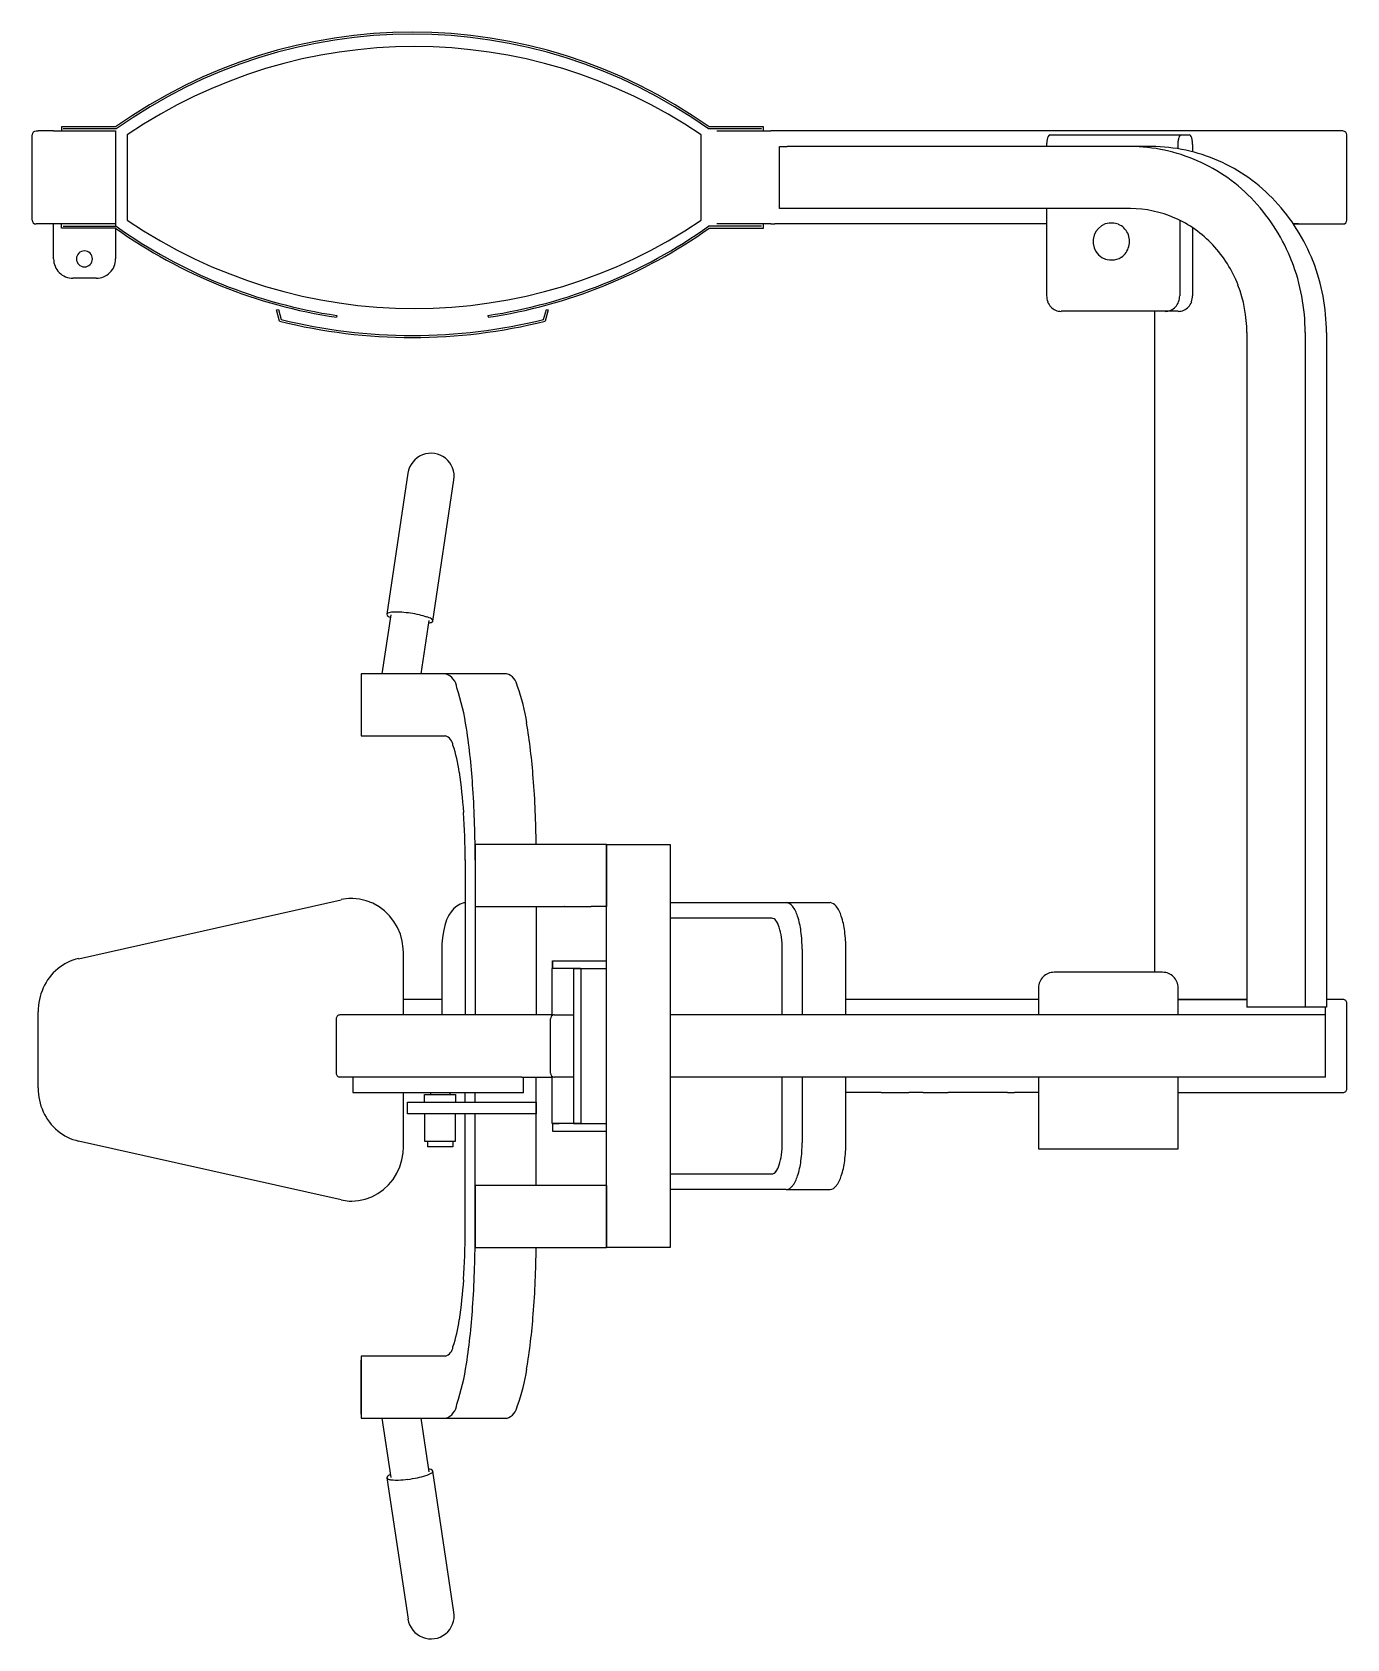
# Model space of a CAD drawing. Header units: millimetres. Extents: x 1381.44 to 1382.29, y 2696.01 to 2697.04.
import ezdxf

# ---------------------------------------------------------------- set-up
doc = ezdxf.new("R2010")
doc.units = ezdxf.units.MM
doc.header["$LTSCALE"] = 10
doc.layers.add('Equipam_fitness', color=1, linetype='Continuous')

msp = doc.modelspace()

# ---------------------------------------------------------------- linework, layer by layer
at = {"layer": 'Equipam_fitness'}
for p, q in [((1381.4403, 2696.9778), (1381.4416, 2696.9778)), ((1381.4516, 2696.9778), (1381.4416, 2696.9778)), ((1381.4516, 2696.9778), (1381.4916, 2696.9778)), ((1381.4566, 2696.9804), (1381.4566, 2696.9778)), ((1381.4916, 2696.9804), (1381.4566, 2696.9804)), ((1381.492, 2696.9791), (1381.4578, 2696.9791)), ((1381.4578, 2696.9791), (1381.4578, 2696.979)), ((1381.4916, 2696.9778), (1381.4916, 2696.9178)), ((1381.908, 2696.9791), (1381.8738, 2696.9791)), ((1381.9093, 2696.9804), (1381.8743, 2696.9804)), ((1381.8791, 2696.9778), (1381.9141, 2696.9778)), ((1381.908, 2696.979), (1381.908, 2696.9791)), ((1381.9093, 2696.9778), (1381.9093, 2696.9804)), ((1381.9166, 2696.9778), (1381.9141, 2696.9778)), ((1382.2829, 2696.9778), (1381.9166, 2696.9778)), ((1381.4378, 2696.9203), (1381.4378, 2696.9752)), ((1381.4991, 2696.9752), (1381.4991, 2696.9203)), ((1381.8691, 2696.9203), (1381.8691, 2696.9752)), ((1381.9195, 2696.9578), (1381.9195, 2696.9678)), ((1381.9195, 2696.9678), (1381.9245, 2696.9678)), ((1382.1594, 2696.9678), (1381.9245, 2696.9678)), ((1382.0918, 2696.969), (1382.0918, 2696.9678)), ((1382.0939, 2696.9752), (1382.1838, 2696.9752)), ((1382.1764, 2696.969), (1382.1764, 2696.9664)), ((1382.186, 2696.9644), (1382.186, 2696.969)), ((1382.2854, 2696.9203), (1382.2854, 2696.9752)), ((1381.9195, 2696.9378), (1381.9195, 2696.9578)), ((1381.9195, 2696.9278), (1381.9195, 2696.9378)), ((1382.1458, 2696.9278), (1381.9195, 2696.9278)), ((1382.0918, 2696.9278), (1382.0918, 2696.8715)), ((1381.4416, 2696.9178), (1381.4403, 2696.9178)), ((1381.4516, 2696.9178), (1381.4416, 2696.9178)), ((1381.4516, 2696.8953), (1381.4516, 2696.9178)), ((1381.4916, 2696.9178), (1381.4516, 2696.9178)), ((1381.4566, 2696.9152), (1381.4566, 2696.9178)), ((1381.4578, 2696.9164), (1381.4578, 2696.9165)), ((1381.4578, 2696.9164), (1381.492, 2696.9164)), ((1381.4916, 2696.9178), (1381.4916, 2696.9164)), ((1381.908, 2696.9164), (1381.8739, 2696.9164)), ((1381.9141, 2696.9178), (1381.8791, 2696.9178)), ((1381.908, 2696.9164), (1381.908, 2696.9165)), ((1381.9093, 2696.9152), (1381.9093, 2696.9178)), ((1381.9141, 2696.9178), (1381.9166, 2696.9178)), ((1382.0918, 2696.9178), (1381.9166, 2696.9178)), ((1382.1272, 2696.9166), (1382.1252, 2696.915)), ((1382.1296, 2696.9178), (1382.1272, 2696.9166)), ((1382.1321, 2696.9183), (1382.1296, 2696.9178)), ((1382.1323, 2696.9184), (1382.1321, 2696.9183)), ((1382.133, 2696.9184), (1382.1323, 2696.9184)), ((1382.1341, 2696.9184), (1382.1333, 2696.9184)), ((1382.1776, 2696.9202), (1382.1776, 2696.8715)), ((1382.2541, 2696.9178), (1382.251, 2696.9178)), ((1382.251, 2696.9178), (1382.2541, 2696.9178)), ((1382.2541, 2696.9178), (1382.2829, 2696.9178)), ((1381.4916, 2696.9152), (1381.4566, 2696.9152)), ((1381.4916, 2696.9152), (1381.4916, 2696.8953)), ((1381.8743, 2696.9152), (1381.9093, 2696.9152)), ((1382.1224, 2696.9105), (1382.1218, 2696.9079)), ((1382.1218, 2696.9079), (1382.1218, 2696.9052)), ((1382.1218, 2696.9052), (1382.1224, 2696.9025)), ((1382.1236, 2696.9129), (1382.1224, 2696.9105)), ((1382.1252, 2696.915), (1382.1236, 2696.9129)), ((1382.186, 2696.8715), (1382.186, 2696.9153)), ((1382.1224, 2696.9025), (1382.1236, 2696.9001)), ((1382.1236, 2696.9001), (1382.1253, 2696.8979)), ((1382.1253, 2696.8979), (1382.1274, 2696.8963)), ((1382.1274, 2696.8963), (1382.1298, 2696.8952)), ((1382.1298, 2696.8952), (1382.1309, 2696.8949)), ((1382.1309, 2696.8949), (1382.1324, 2696.8946)), ((1382.1324, 2696.8946), (1382.1337, 2696.8946)), ((1382.1333, 2696.8946), (1382.1341, 2696.8946)), ((1381.4791, 2696.8828), (1381.4641, 2696.8828)), ((1381.5953, 2696.8624), (1381.5966, 2696.8627)), ((1381.5973, 2696.8552), (1381.5953, 2696.8624)), ((1381.5966, 2696.8627), (1381.5983, 2696.8562)), ((1381.6343, 2696.8589), (1381.6341, 2696.8577)), ((1381.7316, 2696.8589), (1381.7318, 2696.8577)), ((1381.7675, 2696.8562), (1381.7693, 2696.8627)), ((1381.7705, 2696.8624), (1381.7685, 2696.8552)), ((1381.7693, 2696.8627), (1381.7705, 2696.8624)), ((1382.167, 2696.8615), (1382.1012, 2696.8615)), ((1382.1616, 2696.4353), (1382.1616, 2696.8615)), ((1382.1682, 2696.8615), (1382.167, 2696.8615)), ((1382.1753, 2696.8615), (1382.1682, 2696.8615)), ((1382.1766, 2696.8615), (1382.1753, 2696.8615)), ((1382.2209, 2696.8478), (1382.2209, 2696.4128)), ((1382.2585, 2696.8478), (1382.2585, 2696.4128)), ((1382.2722, 2696.8478), (1382.2722, 2696.4128)), ((1381.68, 2696.7572), (1381.6665, 2696.6662)), ((1381.6962, 2696.6618), (1381.7097, 2696.7528)), ((1381.669, 2696.6659), (1381.6633, 2696.6278)), ((1381.6886, 2696.6278), (1381.6937, 2696.6622)), ((1381.6498, 2696.6278), (1381.6498, 2696.5878)), ((1381.7436, 2696.6278), (1381.6498, 2696.6278)), ((1381.6498, 2696.6253), (1381.6498, 2696.5903)), ((1381.6498, 2696.5878), (1381.7041, 2696.5878)), ((1381.7233, 2696.5178), (1381.7233, 2696.4778)), ((1381.8081, 2696.5178), (1381.7233, 2696.5178)), ((1381.8081, 2696.5178), (1381.8492, 2696.5178)), ((1381.8081, 2696.4778), (1381.8081, 2696.5178)), ((1381.8081, 2696.5178), (1381.8081, 2696.4778)), ((1381.8492, 2696.5178), (1381.8492, 2696.2578)), ((1381.7169, 2696.5078), (1381.7169, 2696.4078)), ((1381.7233, 2696.5078), (1381.7233, 2696.4778)), ((1381.4677, 2696.4441), (1381.6369, 2696.4821)), ((1381.6445, 2696.4829), (1381.6441, 2696.4829)), ((1381.6489, 2696.4825), (1381.6445, 2696.4829)), ((1381.6532, 2696.4814), (1381.6489, 2696.4825)), ((1381.6574, 2696.4798), (1381.6532, 2696.4814)), ((1381.6614, 2696.4776), (1381.6574, 2696.4798)), ((1381.665, 2696.4749), (1381.6614, 2696.4776)), ((1381.6682, 2696.4717), (1381.665, 2696.4749)), ((1381.671, 2696.468), (1381.6682, 2696.4717)), ((1381.7064, 2696.4721), (1381.705, 2696.4691)), ((1381.7079, 2696.4744), (1381.7064, 2696.4721)), ((1381.7096, 2696.4764), (1381.7079, 2696.4744)), ((1381.7115, 2696.4779), (1381.7096, 2696.4764)), ((1381.7137, 2696.4792), (1381.7115, 2696.4779)), ((1381.7161, 2696.48), (1381.7137, 2696.4792)), ((1381.7169, 2696.4801), (1381.7161, 2696.48)), ((1381.7233, 2696.4778), (1381.781, 2696.4778)), ((1381.7233, 2696.4778), (1381.7233, 2696.4078)), ((1381.7628, 2696.4778), (1381.7628, 2696.4078)), ((1381.7813, 2696.4778), (1381.781, 2696.4778)), ((1381.7813, 2696.4778), (1381.7982, 2696.4778)), ((1381.8081, 2696.4778), (1381.7982, 2696.4778)), ((1381.8081, 2696.2578), (1381.8081, 2696.4778)), ((1381.8492, 2696.4803), (1381.9521, 2696.4803)), ((1381.9146, 2696.4703), (1381.8492, 2696.4703)), ((1381.6734, 2696.4641), (1381.671, 2696.468)), ((1381.6752, 2696.4598), (1381.6734, 2696.4641)), ((1381.6764, 2696.4553), (1381.6752, 2696.4598)), ((1381.7029, 2696.4616), (1381.7023, 2696.4576)), ((1381.7038, 2696.4654), (1381.7029, 2696.4616)), ((1381.705, 2696.4691), (1381.7038, 2696.4654)), ((1381.677, 2696.4507), (1381.6764, 2696.4553)), ((1381.6771, 2696.4479), (1381.677, 2696.4507)), ((1381.702, 2696.4536), (1381.7019, 2696.4503)), ((1381.7019, 2696.4503), (1381.7019, 2696.4078)), ((1381.7023, 2696.4576), (1381.702, 2696.4536)), ((1381.9214, 2696.4078), (1381.9214, 2696.4503)), ((1381.9342, 2696.4503), (1381.9342, 2696.4078)), ((1381.9624, 2696.4078), (1381.9624, 2696.4503)), ((1381.6771, 2696.4078), (1381.6771, 2696.4479)), ((1381.7733, 2696.4428), (1381.8081, 2696.4428)), ((1381.7733, 2696.4378), (1381.7733, 2696.4428)), ((1381.7733, 2696.4428), (1381.7733, 2696.4378)), ((1381.7733, 2696.4378), (1381.773, 2696.4378)), ((1381.773, 2696.4073), (1381.773, 2696.4378)), ((1381.7912, 2696.4378), (1381.7733, 2696.4378)), ((1381.7776, 2696.4378), (1381.7733, 2696.4378)), ((1381.7868, 2696.4378), (1381.7912, 2696.4378)), ((1381.7868, 2696.4378), (1381.7868, 2696.3378)), ((1381.7912, 2696.4378), (1381.7915, 2696.4378)), ((1381.7915, 2696.4378), (1381.7939, 2696.4378)), ((1381.7915, 2696.4378), (1381.7915, 2696.3378)), ((1381.7939, 2696.4378), (1381.8081, 2696.4378)), ((1381.7939, 2696.4378), (1381.8081, 2696.4378)), ((1382.1666, 2696.4353), (1382.0966, 2696.4353)), ((1382.0866, 2696.4253), (1382.0866, 2696.4078)), ((1382.1766, 2696.4078), (1382.1766, 2696.4253)), ((1381.4416, 2696.3608), (1381.4416, 2696.4099)), ((1381.7019, 2696.4178), (1381.6771, 2696.4178)), ((1382.0866, 2696.4178), (1381.9624, 2696.4178)), ((1382.2209, 2696.4178), (1382.1766, 2696.4178)), ((1382.1766, 2696.4178), (1382.2209, 2696.4178)), ((1382.2216, 2696.4128), (1382.2209, 2696.4128)), ((1382.2716, 2696.4128), (1382.2216, 2696.4128)), ((1382.2716, 2696.4078), (1382.2716, 2696.4128)), ((1382.2722, 2696.4128), (1382.2716, 2696.4128)), ((1382.2829, 2696.4178), (1382.2722, 2696.4178)), ((1382.2854, 2696.3603), (1382.2854, 2696.4153)), ((1381.6337, 2696.4053), (1381.6337, 2696.3703)), ((1381.773, 2696.4078), (1381.6362, 2696.4078)), ((1381.7719, 2696.3703), (1381.7719, 2696.4053)), ((1381.7744, 2696.4078), (1381.774, 2696.4078)), ((1381.774, 2696.4078), (1381.774, 2696.4077)), ((1381.7744, 2696.4078), (1381.7868, 2696.4078)), ((1382.2144, 2696.4078), (1381.8492, 2696.4078)), ((1382.2716, 2696.4078), (1382.2144, 2696.4078)), ((1382.2716, 2696.3678), (1382.2716, 2696.4078)), ((1381.6375, 2696.3678), (1381.6362, 2696.3678)), ((1381.6644, 2696.3678), (1381.6375, 2696.3678)), ((1381.6446, 2696.3678), (1381.6446, 2696.3578)), ((1381.7344, 2696.3678), (1381.6644, 2696.3678)), ((1381.7344, 2696.3678), (1381.6644, 2696.3678)), ((1381.7535, 2696.3678), (1381.7344, 2696.3678)), ((1381.7535, 2696.3678), (1381.773, 2696.3678)), ((1381.7545, 2696.3578), (1381.7545, 2696.3678)), ((1381.7628, 2696.3515), (1381.7628, 2696.3678)), ((1381.773, 2696.3378), (1381.773, 2696.3682)), ((1381.7868, 2696.3678), (1381.7744, 2696.3678)), ((1382.2144, 2696.3678), (1381.8492, 2696.3678)), ((1381.9214, 2696.3253), (1381.9214, 2696.3678)), ((1381.9342, 2696.3678), (1381.9342, 2696.3253)), ((1381.9624, 2696.3253), (1381.9624, 2696.3678)), ((1382.0866, 2696.3678), (1382.0866, 2696.3215)), ((1382.1766, 2696.3215), (1382.1766, 2696.3678)), ((1382.2716, 2696.3678), (1382.2144, 2696.3678)), ((1381.6446, 2696.3578), (1381.7545, 2696.3578)), ((1381.6706, 2696.3576), (1381.6706, 2696.3578)), ((1381.6771, 2696.3228), (1381.6771, 2696.3578)), ((1381.6908, 2696.3565), (1381.7108, 2696.3565)), ((1381.6908, 2696.3515), (1381.6908, 2696.3565)), ((1381.6945, 2696.3578), (1381.6945, 2696.3565)), ((1381.7072, 2696.3565), (1381.7072, 2696.3578)), ((1381.7108, 2696.3565), (1381.7108, 2696.3515)), ((1381.7169, 2696.3515), (1381.7169, 2696.3578)), ((1381.7233, 2696.3515), (1381.7233, 2696.3578)), ((1381.7547, 2696.3578), (1381.7545, 2696.3578)), ((1381.9851, 2696.3578), (1381.9624, 2696.3578)), ((1381.9851, 2696.3578), (1381.9854, 2696.3578)), ((1381.9854, 2696.3578), (1381.986, 2696.3578)), ((1381.986, 2696.3578), (1382.0022, 2696.3578)), ((1382.0022, 2696.3578), (1382.0029, 2696.3578)), ((1382.0122, 2696.3578), (1382.0029, 2696.3578)), ((1382.0122, 2696.3578), (1382.0284, 2696.3578)), ((1382.0665, 2696.3578), (1382.0284, 2696.3578)), ((1382.0665, 2696.3578), (1382.0685, 2696.3578)), ((1382.0685, 2696.3578), (1382.071, 2696.3578)), ((1382.0866, 2696.3578), (1382.071, 2696.3578)), ((1382.1766, 2696.3578), (1382.2829, 2696.3578)), ((1381.6797, 2696.3515), (1381.7628, 2696.3515)), ((1381.6797, 2696.344), (1381.6797, 2696.3515)), ((1381.7628, 2696.344), (1381.7628, 2696.3515)), ((1381.7628, 2696.3515), (1381.7628, 2696.344)), ((1381.7628, 2696.344), (1381.6797, 2696.344)), ((1381.6908, 2696.344), (1381.6908, 2696.3265)), ((1381.7108, 2696.3265), (1381.7108, 2696.344)), ((1381.7169, 2696.2678), (1381.7169, 2696.344)), ((1381.7233, 2696.2978), (1381.7233, 2696.344)), ((1381.7628, 2696.2978), (1381.7628, 2696.344)), ((1381.773, 2696.3378), (1381.7776, 2696.3378)), ((1381.7733, 2696.3378), (1381.7733, 2696.3328)), ((1381.7776, 2696.3378), (1381.7733, 2696.3378)), ((1381.7733, 2696.3378), (1381.7733, 2696.3328)), ((1381.7868, 2696.3378), (1381.7776, 2696.3378)), ((1381.7868, 2696.3378), (1381.7912, 2696.3378)), ((1381.7912, 2696.3378), (1381.7868, 2696.3378)), ((1381.7912, 2696.3378), (1381.7915, 2696.3378)), ((1381.7915, 2696.3378), (1381.7939, 2696.3378)), ((1381.7939, 2696.3378), (1381.8081, 2696.3378)), ((1381.7939, 2696.3378), (1381.8081, 2696.3378)), ((1381.6369, 2696.2885), (1381.4677, 2696.3265)), ((1381.6908, 2696.3265), (1381.7108, 2696.3265)), ((1381.6928, 2696.3228), (1381.6928, 2696.3265)), ((1381.7089, 2696.3265), (1381.7089, 2696.3228)), ((1381.7733, 2696.3328), (1381.8081, 2696.3328)), ((1381.6761, 2696.3143), (1381.6769, 2696.3188)), ((1381.6769, 2696.3188), (1381.6771, 2696.3228)), ((1381.7089, 2696.3228), (1381.6928, 2696.3228)), ((1382.0866, 2696.3215), (1382.1766, 2696.3215)), ((1381.6705, 2696.3018), (1381.6729, 2696.3057)), ((1381.6729, 2696.3057), (1381.6748, 2696.3099)), ((1381.6748, 2696.3099), (1381.6761, 2696.3143)), ((1381.8492, 2696.3053), (1381.9146, 2696.3053)), ((1381.6607, 2696.2926), (1381.6643, 2696.2952)), ((1381.6643, 2696.2952), (1381.6676, 2696.2983)), ((1381.6676, 2696.2983), (1381.6705, 2696.3018)), ((1381.7813, 2696.2978), (1381.7233, 2696.2978)), ((1381.7233, 2696.2978), (1381.7233, 2696.2578)), ((1381.7233, 2696.2678), (1381.7233, 2696.2978)), ((1381.7982, 2696.2978), (1381.7813, 2696.2978)), ((1381.8081, 2696.2978), (1381.7982, 2696.2978)), ((1381.8081, 2696.2978), (1381.8081, 2696.2578)), ((1381.924, 2696.2953), (1381.8492, 2696.2953)), ((1381.924, 2696.2953), (1381.9521, 2696.2953)), ((1381.6422, 2696.2878), (1381.6438, 2696.2878)), ((1381.6438, 2696.2878), (1381.6482, 2696.2881)), ((1381.6482, 2696.2881), (1381.6525, 2696.289)), ((1381.6525, 2696.289), (1381.6567, 2696.2905)), ((1381.6567, 2696.2905), (1381.6607, 2696.2926)), ((1381.7233, 2696.2578), (1381.8081, 2696.2578)), ((1381.8492, 2696.2578), (1381.8081, 2696.2578)), ((1381.6498, 2696.1878), (1381.6498, 2696.1478)), ((1381.7041, 2696.1878), (1381.6498, 2696.1878)), ((1381.6498, 2696.1503), (1381.6498, 2696.1853)), ((1381.6498, 2696.1478), (1381.7436, 2696.1478)), ((1381.6633, 2696.1478), (1381.669, 2696.1096)), ((1381.6937, 2696.1133), (1381.6886, 2696.1478)), ((1381.6665, 2696.1093), (1381.6801, 2696.0183)), ((1381.7097, 2696.0227), (1381.6962, 2696.1137))]:
    msp.add_line(p, q, dxfattribs=at)
for centre, radius, start, end in [((1381.6829, 2696.7115), 0.33, 54.562, 125.438), ((1381.6829, 2696.7115), 0.3287, 54.4917, 125.5083), ((1381.6841, 2696.7034), 0.3288, 55.7602, 124.2398), ((1381.4403, 2696.9752), 0.0025, 90.0026, 179.9974), ((1382.2829, 2696.9752), 0.0025, 0.052, 89.9541), ((1382.1088, 2696.969), 0.017, 172.0763, 180.1397), ((1382.1029, 2696.97), 0.011, 161.7181, 172.5364), ((1382.0965, 2696.9722), 0.00424, 142.561, 163.226), ((1382.094, 2696.9741), 0.00111, 94.9553, 145.4081), ((1382.1457, 2696.8607), 0.107, 66.1542, 89.9419), ((1382.1593, 2696.8607), 0.107, 66.1542, 89.9419), ((1382.1934, 2696.969), 0.017, 172.0763, 180.1397), ((1382.1875, 2696.97), 0.011, 161.7181, 172.5364), ((1382.181, 2696.9722), 0.00424, 142.561, 163.226), ((1382.1786, 2696.9741), 0.00111, 94.9553, 145.4081), ((1382.1838, 2696.9741), 0.00111, 34.5919, 85.0447), ((1382.1813, 2696.9722), 0.00424, 16.774, 37.439), ((1382.1749, 2696.97), 0.011, 7.4636, 18.2819), ((1382.1689, 2696.969), 0.017, 359.8603, 7.9237), ((1382.1433, 2696.8557), 0.1126, 43.0883, 66.0813), ((1382.1569, 2696.8557), 0.1126, 43.0883, 66.0813), ((1382.1457, 2696.8564), 0.0713, 66.1542, 89.9419), ((1382.1374, 2696.8501), 0.1207, 21.1483, 43.0998), ((1382.151, 2696.8501), 0.1207, 21.1483, 43.0998), ((1381.4403, 2696.9203), 0.0025, 180.0026, 269.9974), ((1381.6829, 2697.184), 0.3288, 234.4926, 261.4885), ((1381.6841, 2697.1921), 0.3288, 235.7602, 304.2398), ((1381.6829, 2697.184), 0.3288, 278.5115, 305.5074), ((1382.1333, 2696.9078), 0.0106, 90.0053, 91.4097), ((1382.1341, 2696.9078), 0.0106, 67.5936, 89.9517), ((1382.1339, 2696.9073), 0.0111, 45.8452, 67.5291), ((1382.1441, 2696.853), 0.0751, 43.0883, 66.0813), ((1382.2829, 2696.9203), 0.0025, 270.0459, 359.948), ((1381.6829, 2697.184), 0.33, 234.5624, 261.4883), ((1381.6829, 2697.184), 0.33, 278.5117, 305.4376), ((1382.1333, 2696.9068), 0.0119, 25.0923, 45.8466), ((1382.1328, 2696.9065), 0.0125, 5.0862, 25.1463), ((1382.1326, 2696.9065), 0.0126, 345.2606, 5.1625), ((1381.4641, 2696.8953), 0.0125, 179.9994, 270.001), ((1381.4715, 2696.8953), 0.00515, 0, 180), ((1381.4715, 2696.8953), 0.00515, 180, 0), ((1381.4791, 2696.8953), 0.0125, 269.999, 0.0006), ((1382.134, 2696.9053), 0.0107, 270.1588, 303.8601), ((1382.1336, 2696.906), 0.0115, 303.8207, 325.0214), ((1382.133, 2696.9064), 0.0122, 324.9893, 345.3299), ((1382.1402, 2696.8493), 0.0805, 21.1483, 43.0998), ((1382.1333, 2696.9051), 0.0105, 270.0035, 272.1887), ((1382.1319, 2696.8479), 0.1266, 359.9537, 21.2213), ((1382.1456, 2696.8479), 0.1266, 359.9537, 21.2213), ((1382.1365, 2696.8478), 0.0844, 359.9537, 21.2213), ((1382.1023, 2696.8715), 0.0105, 179.9537, 201.2213), ((1382.1019, 2696.8713), 0.0101, 201.1483, 223.0998), ((1382.1014, 2696.8708), 0.00938, 223.0883, 246.0813), ((1382.168, 2696.8708), 0.00938, 293.9187, 316.9117), ((1382.1675, 2696.8713), 0.0101, 316.9002, 338.8517), ((1382.1671, 2696.8715), 0.0105, 338.7787, 0.0463), ((1382.1764, 2696.8708), 0.00938, 293.9187, 316.9117), ((1382.1759, 2696.8713), 0.0101, 316.9002, 338.8517), ((1382.1754, 2696.8715), 0.0105, 338.7787, 0.0463), ((1381.6829, 2697.196), 0.3514, 255.897, 284.103), ((1381.6829, 2697.196), 0.3501, 256.0179, 283.9821), ((1382.1012, 2696.8704), 0.00892, 246.1542, 269.9419), ((1382.1682, 2696.8704), 0.00892, 270.0581, 293.8458), ((1382.1766, 2696.8704), 0.00892, 270.0581, 293.8458), ((1381.6949, 2696.755), 0.015, 351.529, 171.5304), ((1381.6679, 2696.6657), 0.00149, 93.3725, 158.2709), ((1381.6713, 2696.6538), 0.0138, 90.665, 104.7851), ((1381.6728, 2696.6236), 0.044, 85.7257, 92.1119), ((1381.6711, 2696.596), 0.0716, 81.4439, 86.0393), ((1381.6713, 2696.596), 0.0716, 77.0231, 81.6184), ((1381.6689, 2696.6667), 0.00248, 191.9185, 265.6148), ((1381.6778, 2696.6228), 0.044, 70.9504, 77.3366), ((1381.688, 2696.6514), 0.0138, 58.2772, 72.3973), ((1381.6931, 2696.6663), 0.00575, 274.131, 297.1518), ((1381.6947, 2696.6617), 0.00149, 4.7914, 69.6898), ((1381.6953, 2696.662), 0.000915, 295.1471, 345.8237), ((1381.7012, 2696.6178), 0.0104, 4.3584, 73.2445), ((1381.741, 2696.6185), 0.00966, 6.525, 74.2258), ((1381.5911, 2696.5761), 0.1277, 7.4484, 19.4744), ((1381.6459, 2696.5802), 0.1119, 8.1618, 20.5978), ((1381.3808, 2696.5332), 0.381, 4.1145, 9.5008), ((1381.7022, 2696.5811), 0.00691, 4.3584, 73.2445), ((1381.299, 2696.5282), 0.4237, 3.4516, 8.7483), ((1381.6288, 2696.5533), 0.0851, 7.4484, 19.4744), ((1381.434, 2696.5214), 0.2825, 3.4516, 8.7483), ((1381.0287, 2696.5086), 0.6947, 359.9271, 3.7173), ((1381.1018, 2696.51), 0.661, 0.6726, 4.3836), ((1381.2538, 2696.5083), 0.4631, 359.9271, 3.7173), ((1381.6437, 2696.4519), 0.031, 90.0093, 102.6698), ((1381.6437, 2696.4523), 0.0306, 89.1419, 90.0086), ((1381.9143, 2696.4667), 0.00355, 34.5919, 85.0447), ((1381.9235, 2696.4749), 0.00533, 34.5919, 85.0447), ((1381.9117, 2696.4656), 0.0204, 16.774, 37.439), ((1381.8809, 2696.4549), 0.053, 7.4636, 18.2819), ((1381.9517, 2696.4749), 0.00533, 34.5919, 85.0447), ((1381.9399, 2696.4656), 0.0204, 16.774, 37.439), ((1381.9091, 2696.4549), 0.053, 7.4636, 18.2819), ((1381.9064, 2696.4605), 0.0136, 16.774, 37.439), ((1381.8859, 2696.4533), 0.0353, 7.4636, 18.2819), ((1381.8524, 2696.4504), 0.0818, 359.8603, 7.9237), ((1381.8806, 2696.4504), 0.0818, 359.8603, 7.9237), ((1381.8668, 2696.4504), 0.0546, 359.8603, 7.9237), ((1381.4748, 2696.4129), 0.0321, 102.8104, 129.8361), ((1381.4765, 2696.4109), 0.0347, 129.8594, 155.5237), ((1382.0966, 2696.4253), 0.01, 89.9982, 180.0029), ((1382.1666, 2696.4253), 0.01, 359.9971, 90.0018), ((1381.4784, 2696.4099), 0.0368, 155.4229, 180.0712), ((1382.2829, 2696.4153), 0.0025, 359.9858, 90.0145), ((1381.6362, 2696.4053), 0.0025, 157.5004, 179.9999), ((1381.6362, 2696.4053), 0.0025, 135.0007, 157.5004), ((1381.6362, 2696.4053), 0.0025, 112.5006, 135.0007), ((1381.6362, 2696.4053), 0.0025, 90.0002, 112.5005), ((1381.7744, 2696.4053), 0.0025, 90.0045, 179.9953), ((1381.6362, 2696.3703), 0.0025, 180.0001, 202.4996), ((1381.6362, 2696.3703), 0.0025, 202.4996, 224.9993), ((1381.6362, 2696.3703), 0.0025, 224.9993, 247.4994), ((1381.6362, 2696.3703), 0.0025, 247.4995, 269.9998), ((1381.7744, 2696.3703), 0.0025, 180.0047, 269.9955), ((1381.4784, 2696.3607), 0.0368, 179.9288, 204.5771), ((1382.2829, 2696.3603), 0.0025, 269.9855, 0.0142), ((1381.4765, 2696.3598), 0.0347, 204.4763, 230.1406), ((1381.4748, 2696.3578), 0.0321, 230.1639, 257.1896), ((1381.8668, 2696.3251), 0.0546, 352.0763, 0.1397), ((1381.8524, 2696.3251), 0.0818, 352.0763, 0.1397), ((1381.8806, 2696.3251), 0.0818, 352.0763, 0.1397), ((1381.8859, 2696.3222), 0.0353, 341.7181, 352.5364), ((1381.9143, 2696.3088), 0.00355, 274.9553, 325.4081), ((1381.9064, 2696.315), 0.0136, 322.561, 343.226), ((1381.8809, 2696.3206), 0.053, 341.7181, 352.5364), ((1381.9091, 2696.3206), 0.053, 341.7181, 352.5364), ((1381.9235, 2696.3006), 0.00533, 274.9553, 325.4081), ((1381.9117, 2696.3099), 0.0204, 322.561, 343.226), ((1381.9517, 2696.3006), 0.00533, 274.9553, 325.4081), ((1381.9399, 2696.3099), 0.0204, 322.561, 343.226), ((1381.6437, 2696.3188), 0.031, 257.3322, 267.4386), ((1381.6437, 2696.3188), 0.0311, 267.455, 269.9942), ((1381.2538, 2696.2672), 0.4631, 356.2827, 0.0729), ((1381.0287, 2696.2669), 0.6947, 356.2827, 0.0729), ((1381.1018, 2696.2655), 0.661, 355.6164, 359.3274), ((1381.434, 2696.2541), 0.2825, 351.2517, 356.5484), ((1381.299, 2696.2473), 0.4237, 351.2517, 356.5484), ((1381.6288, 2696.2222), 0.0851, 340.5256, 352.5516), ((1381.3808, 2696.2423), 0.381, 350.4992, 355.8855), ((1381.7022, 2696.1944), 0.00691, 286.7555, 355.6416), ((1381.5911, 2696.1994), 0.1277, 340.5256, 352.5516), ((1381.6459, 2696.1953), 0.1119, 339.4022, 351.8382), ((1381.7012, 2696.1577), 0.0104, 286.7555, 355.6416), ((1381.741, 2696.157), 0.00966, 285.7742, 353.475), ((1381.6689, 2696.1088), 0.00248, 94.3852, 168.0815), ((1381.6676, 2696.1096), 0.00113, 197.496, 255.5141), ((1381.67, 2696.1155), 0.0075, 248.5669, 264.7967), ((1381.6727, 2696.1374), 0.0295, 263.5676, 272.6092), ((1381.6718, 2696.1718), 0.0639, 271.9494, 277.2979), ((1381.6708, 2696.1825), 0.0747, 277.0628, 281.8751), ((1381.6761, 2696.1587), 0.0503, 281.5585, 287.852), ((1381.6869, 2696.1265), 0.0164, 286.4486, 300.0132), ((1381.694, 2696.1125), 0.00248, 28.8562, 102.5524), ((1381.6946, 2696.1139), 0.00162, 287.2179, 353.9086), ((1381.6949, 2696.0205), 0.015, 188.4696, 8.471)]:
    msp.add_arc(centre, radius, start, end, dxfattribs=at)

doc.saveas('drawing.dxf')
